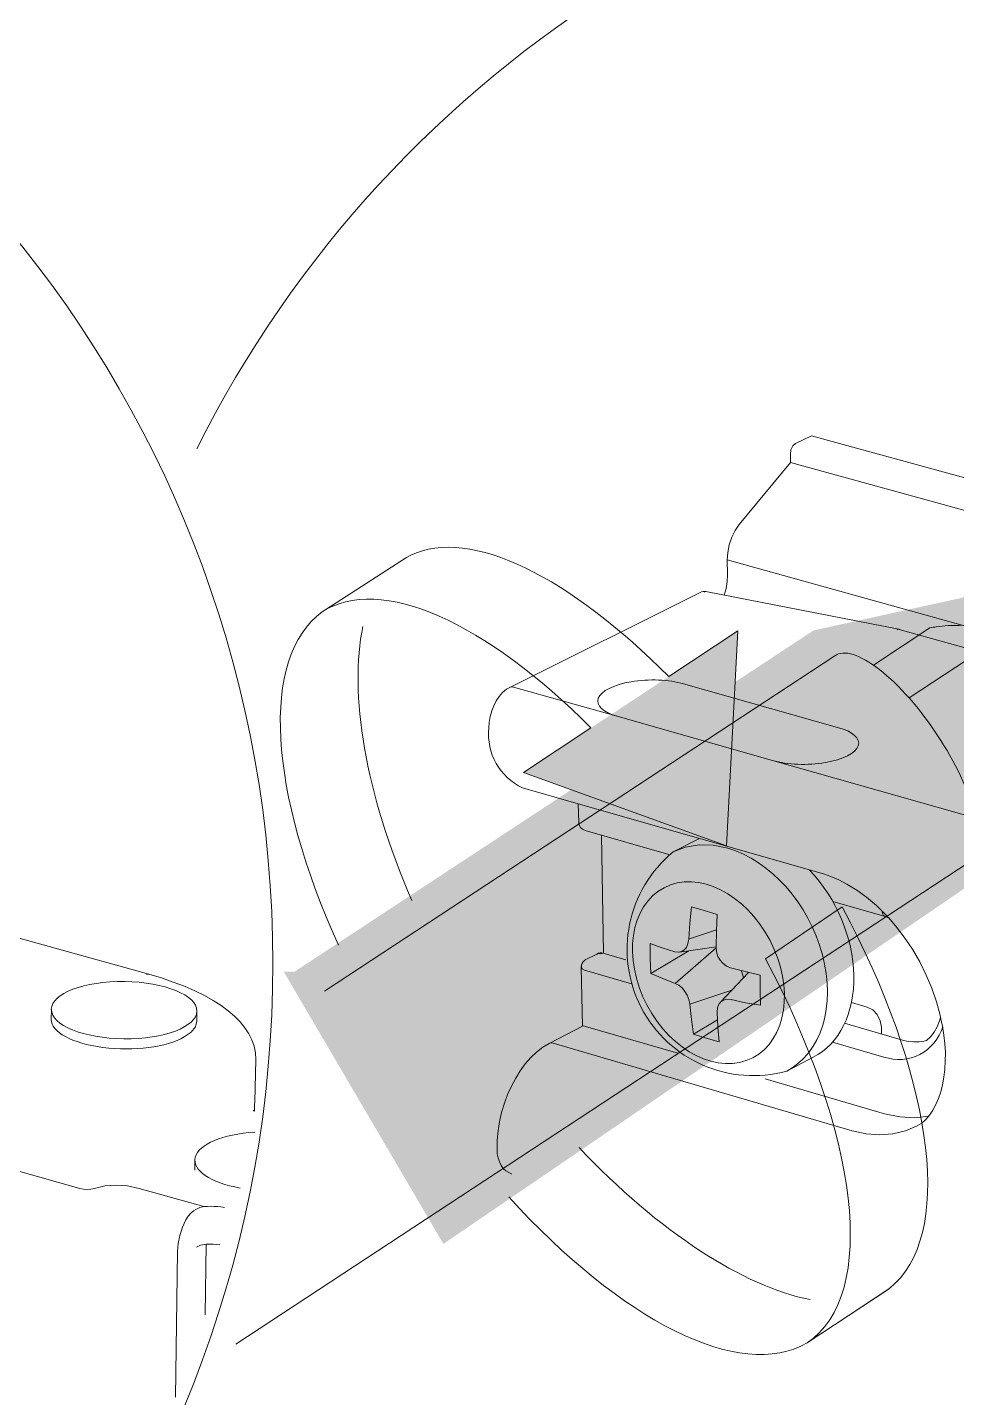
# Model space of a CAD drawing. Header units: metres. Extents: x -11.5 to 7.4, y -3.8 to 5.9.
# Drawn here: x 4.4764 to 4.5367, y -0.8638 to -0.7749 of the extents above; entities that cross this region are included whole.
import ezdxf

# ---------------------------------------------------------------- set-up
doc = ezdxf.new("R2010")
doc.units = ezdxf.units.M
doc.header["$MEASUREMENT"] = 0
for name, color, linetype, lineweight in [('PDF15_Geometry_Num_Penna__1_Num_Penna__255', 255, 'Continuous', 18), ('PDF15_Geometry_Num_Penna__7_Num_Penna__7', 7, 'Continuous', 18), ('PDF15_Solid Fills_Num_Penna__7_Num_Penna__7', 7, 'Continuous', 18)]:
    doc.layers.add(name, color=color, linetype=linetype, lineweight=lineweight)

msp = doc.modelspace()

# ---------------------------------------------------------------- hatches: boundary and pattern name
at = {"layer": 'PDF15_Geometry_Num_Penna__1_Num_Penna__255', "linetype": 'Continuous', "lineweight": 18}
msp.add_hatch(color=255, dxfattribs=at).paths.add_polyline_path([(4.493724742950242, -0.8361666901132141), (4.493018351851179, -0.8361666901132141), (4.503375888122825, -0.8538215535647442), (4.538923945240178, -0.8295745255261355), (4.53963033633924, -0.8272207075334332), (4.549046836816309, -0.8210990608436433), (4.554460863900776, -0.8109761692675113), (4.552342919109847, -0.8062685332821049), (4.543161063328293, -0.8067390511793944), (4.537040645144762, -0.8119184335683478), (4.52738827146592, -0.8140363783592761)])
at = {"layer": 'PDF15_Geometry_Num_Penna__7_Num_Penna__7', "linetype": 'Continuous', "lineweight": 18}
for points in [[(4.50125204650185, -0.8091660881451466), (4.500986689149858, -0.8093196514275522), (4.495452268451984, -0.812870034516755)], [(4.517986758726842, -0.8170309852317361), (4.50855797322555, -0.8232607404588652), (4.521727560379368, -0.8280089171493614), (4.522458521571689, -0.8140727421445497)]]:
    msp.add_hatch(color=7, dxfattribs=at).paths.add_polyline_path(points)
at = {"layer": 'PDF15_Solid Fills_Num_Penna__7_Num_Penna__7', "linetype": 'Continuous', "lineweight": 18}
msp.add_hatch(color=7, dxfattribs=at).paths.add_polyline_path([(4.532698981173985, -0.8563549791725471), (4.526961856943336, -0.8602333734329664), (4.53228620307088, -0.8567333591003932)])

# ---------------------------------------------------------------- linework, layer by layer
at = {"layer": 'PDF15_Geometry_Num_Penna__1_Num_Penna__255', "color": 255, "linetype": 'Continuous', "lineweight": 18, "flags": 128}
for points in [[(4.50125204650185, -0.8091660881451466), (4.500986689149858, -0.8093196514275522), (4.495452268451984, -0.812870034516755)], [(4.512938826545996, -0.8203639226981139), (4.50855797322555, -0.8232607404574006), (4.521727560324596, -0.8280089171493614), (4.522458521548844, -0.8140727421445497), (4.517986758765211, -0.8170309852167978)], [(4.524262828691786, -0.8353290945456653), (4.529229679497892, -0.8319531593452743)], [(4.532698981173985, -0.8563549791725471), (4.53228620307088, -0.8567333591003932), (4.526961856943336, -0.8602333734329664)]]:
    msp.add_lwpolyline(points, dxfattribs=at)
at = {"layer": 'PDF15_Geometry_Num_Penna__1_Num_Penna__255', "color": 255, "linetype": 'Continuous', "lineweight": 18}
for points in [[(4.517986758765211, -0.8170309852167978), (4.511677150617757, -0.810658723250123), (4.505136583293563, -0.8072778740246971), (4.501252046501849, -0.8091660881451457)], [(4.517986758765211, -0.8170309852167978), (4.511677150617757, -0.810658723250123), (4.505136583293563, -0.8072778740246971), (4.501252046501849, -0.8091660881451457)], [(4.495452268451984, -0.812870034516755), (4.499301178562177, -0.8103393116227213), (4.50617958510766, -0.8135641405532255), (4.512938826545994, -0.8203639226981156)], [(4.495452268451984, -0.812870034516755), (4.499301178562177, -0.8103393116227213), (4.50617958510766, -0.8135641405532255), (4.512938826545994, -0.8203639226981156)], [(4.529229679497892, -0.8319531593452743), (4.53496680372854, -0.8426423923069173), (4.536491379996253, -0.8526743744198662), (4.532698981173979, -0.856354979172548)], [(4.529229679497892, -0.8319531593452743), (4.53496680372854, -0.8426423923069173), (4.536491379996253, -0.8526743744198662), (4.532698981173979, -0.856354979172548)], [(4.526961856943336, -0.8602333734329664), (4.531632637740964, -0.8571657933036452), (4.530280052349541, -0.8466018679804472), (4.524262828691784, -0.8353290945456662)], [(4.526961856943336, -0.8602333734329664), (4.531632637740964, -0.8571657933036452), (4.530280052349541, -0.8466018679804472), (4.524262828691784, -0.8353290945456662)]]:
    msp.add_open_spline(points, degree=3, dxfattribs=at)
at = {"layer": 'PDF15_Geometry_Num_Penna__7_Num_Penna__7', "color": 7, "linetype": 'Continuous', "lineweight": 18, "flags": 128}
for points in [[(4.538339790513907, -0.9085549472313854, 0.05313469685682655), (4.554122410426356, -0.9102269442502093, 0.4142117309972292), (4.628727138537444, -0.8356222161391198, 0.4142062013390992), (4.554122410426356, -0.7610199450405499, 0.2841570082398545), (4.487376436855619, -0.802262128669474)], [(4.431277681332462, -0.9089969637834594, 0.3615357194313387), (4.49231724332903, -0.8356219704378685, 0.361085640474636), (4.43139193241457, -0.7622715472174608)], [(4.52028639963188, -0.8115509873462088), (4.520341682413548, -0.8115251887147652), (4.520398193701473, -0.811515360664691, 0.1526109228678504), (4.52003418729686, -0.8115702748944784), (4.507680328353949, -0.817730005278305), (4.507465339758582, -0.8178491703854514), (4.507214724481697, -0.818062930474559), (4.506989907836255, -0.8183172312702212), (4.506794575341035, -0.8186034732286238), (4.506636098033594, -0.818921656349767), (4.506507104876375, -0.8192644095960953), (4.506403910350599, -0.819620676411275), (4.506348627568931, -0.8200027418578983), (4.506328971468784, -0.8203663797106335, 0.3220877746251206), (4.508509324377682, -0.8242507936517223), (4.512123589792363, -0.8252851959220013), (4.512151845436327, -0.8264768469934634, 0.3488220073418286), (4.512562780780042, -0.8270076845480814), (4.517984178902067, -0.8285629734722786)], [(4.536819022615594, -0.8137250748731875, 0.03106607208803519), (4.536108945997755, -0.8137275318857009, 0.01569214767879335), (4.535339901079471, -0.8138024707675173)], [(4.521813678613366, -0.8281548636929585), (4.520872642818791, -0.8279669022352953), (4.519950034618102, -0.8279484746414072), (4.519083937705338, -0.8280995809112932), (4.518273123574239, -0.8284067074761028, 0.8103098256709973), (4.525652392121613, -0.8426131538579478), (4.527357558809436, -0.841721258313739)], [(4.528605229766322, -0.8407328021775555), (4.531941852766415, -0.841702093616095, 0.4290802551215156), (4.53575194207882, -0.8397346408419235)]]:
    msp.add_lwpolyline(points, format="xyb", dxfattribs=at)
for points in [[(4.527246010441099, -0.8014144593505987), (4.526210379664562, -0.8019267464607021)], [(4.548981971685823, -0.8073786115379544), (4.548963544091931, -0.8073786115379544), (4.548945116498045, -0.8073687834878802), (4.527246010441099, -0.8014142136493465)], [(4.526210625365811, -0.8019268693113277), (4.526043548514554, -0.8020779755812137), (4.525913326851075, -0.8023371904019134), (4.525876471663299, -0.8026160613227606)], [(4.525875611708916, -0.8026158156215093), (4.525885439758992, -0.8031403877942038), (4.522558644808971, -0.8071748023495466)], [(4.548999785026581, -0.8094730918593314), (4.548842536225397, -0.8094534357591847), (4.548665631324067, -0.809417809077666), (4.525885439758992, -0.8031401420929525)], [(4.521784808716275, -0.8094729690087048), (4.521813064360238, -0.8089815665050093), (4.521916258886016, -0.8084864784825356), (4.522074736193456, -0.8079999900038777), (4.52229709582638, -0.8075564992442921), (4.522558767659596, -0.8071744337976687)], [(4.50125204650185, -0.8091660881451466), (4.500986689149858, -0.8093196514275522), (4.495452268451984, -0.812870034516755)], [(4.521580876677241, -0.8117477940489399), (4.521702498796907, -0.8113178168582049), (4.52177620917246, -0.810870640579842), (4.521804464816423, -0.8104431204016267), (4.521784808716275, -0.8094726004568269)], [(4.549979273067072, -0.8173167357726969), (4.521785054417528, -0.8094727233074535)], [(4.520398439402724, -0.8115149921128131), (4.532919375196892, -0.8139658620999954), (4.532929203246965, -0.8139744616438112)], [(4.534928351482627, -0.8138688101055154), (4.531256346273761, -0.8162828249049205)], [(4.536385974159211, -0.8137175809850037), (4.537341752028903, -0.8136917823535592)], [(4.512938826545996, -0.8203639226981139), (4.50855797322555, -0.8232607404574006), (4.521727560324596, -0.8280089171493614), (4.522458521548844, -0.8140727421445497), (4.517986758765211, -0.8170309852167978)], [(4.532789767786543, -0.8139928892376993), (4.532853650112022, -0.8139658620999954), (4.532918760943764, -0.8139658620999954)], [(4.53292908039634, -0.8139744616438112), (4.549252243062853, -0.8185211633092546), (4.549317353894592, -0.8185481904469585), (4.549373865182519, -0.8185961021910693)], [(4.538126767528555, -0.8154237304778356), (4.533575151838075, -0.8184163717253421)], [(4.495667748449854, -0.8374322972614827), (4.528752650517431, -0.8156815939416502)], [(4.507679836951443, -0.8177295138758014), (4.507801459071109, -0.8176914301817648), (4.507930452228329, -0.8177110862819132)], [(4.507930575078953, -0.817710840580661), (4.514713158136216, -0.819628538851334)], [(4.518943887991785, -0.817506417139124), (4.528941471929475, -0.820328296016597)], [(4.514713772389348, -0.8196286617019597), (4.524721184377109, -0.8224701966795811)], [(4.38202489978954, -0.8225114744898914), (4.479788199393552, -0.8502290327108497)], [(4.524720570123979, -0.8224706880820838), (4.622483869727992, -0.850188246303043)], [(4.528018618027533, -0.829830423379935), (4.512124204045495, -0.82528495022075)], [(4.513763522797824, -0.8349837614361926), (4.513633301134345, -0.8273166538722796)], [(4.519987626909634, -0.827531151065144), (4.518272632171737, -0.8284070760279807)], [(4.537525659415909, -0.8290283316432783), (4.489923498882902, -0.8603171575598463)], [(4.53222956893233, -0.832665938676886), (4.532090747725038, -0.8325050043569249), (4.531456838495266, -0.8318821516834909), (4.530822929265499, -0.8313416089294261), (4.530180420491918, -0.8308760050571742), (4.529546511262151, -0.8304828830542172), (4.529015796558157, -0.8302138401834442), (4.528503509448058, -0.8299902520442624), (4.528018249475657, -0.8298305462305615)], [(4.528624148762713, -0.8316223226096628), (4.532016054544474, -0.8325891570356827), (4.531912860018696, -0.8325240462039432), (4.531847749186957, -0.8324048810967977), (4.531820722049256, -0.8322365757392811)], [(4.519456789355017, -0.8319640930509822), (4.519354823335499, -0.8330181514214106), (4.519279884453686, -0.8340623817417638), (4.519233201215835, -0.834349852206425), (4.519130006690061, -0.8345930964457553), (4.518991185482763, -0.8347515737531968), (4.518832708175323, -0.8348535397727135), (4.518617719579956, -0.8349100510606391), (4.518375703846885, -0.8348719673666025)], [(4.519456175101887, -0.8319640930509822), (4.520286645333133, -0.832208565796571), (4.521133086145747, -0.832450581529641)], [(4.521133454697628, -0.8324505815296419), (4.521086771459776, -0.8335107824313654), (4.521058515815813, -0.8345734403456069)], [(4.524262828691786, -0.8353290945456653), (4.529229679497892, -0.8319531593452743)], [(4.472484238279868, -0.8330594292317199), (4.484268070318493, -0.8363297128938161), (4.484195588449198, -0.8363211133500004), (4.484119421061125, -0.8363469119814457)], [(4.53223915128115, -0.832665938676886), (4.532015563141968, -0.8325897712888137)], [(4.53562110616221, -0.8391299700611254), (4.535594079024508, -0.8389788637912394), (4.535350834785177, -0.8381152238909939), (4.535052307764182, -0.8372380704218978), (4.534689898417708, -0.836391629609281), (4.534269749277046, -0.835535360746591), (4.533785717810908, -0.834703662009086), (4.533263602650733, -0.8339211035219511), (4.532694804252701, -0.8331876852851847), (4.532229200380451, -0.8326655701250081)], [(4.521086648609153, -0.8334648362972699), (4.519279515901808, -0.8340618903392603)], [(4.512385630177461, -0.8397077365548462), (4.512309462789387, -0.8358858535823535), (4.512309462789387, -0.8358698830009823), (4.512309462789387, -0.8358489983945754), (4.512319290839461, -0.8358428558632793), (4.512319290839461, -0.8358305708006863), (4.512319290839461, -0.8358133717130567), (4.512319290839461, -0.835802315156724), (4.512319290839461, -0.8357851160690952), (4.512329118889536, -0.835775288019021), (4.512329118889536, -0.8357580889313914), (4.512329118889536, -0.8357396613375032), (4.512337718433349, -0.8357273762749111), (4.512337718433349, -0.8357101771872815), (4.512347546483424, -0.8357015776434658), (4.512347546483424, -0.8356819215433191), (4.512356146027241, -0.8356733219995043), (4.512356146027241, -0.8356561229118746), (4.512367202583572, -0.8356561229118746), (4.512367202583572, -0.8356438378492816), (4.512375802127387, -0.8356278672679123), (4.512375802127387, -0.8356168107115796), (4.512385630177461, -0.8356082111677638), (4.512393001215017, -0.8355983831176905), (4.512404057771349, -0.8355811840300609), (4.512404057771349, -0.8355701274737282), (4.512412657315164, -0.8355590709173946), (4.51242248536524, -0.8355529283860985), (4.512431084909053, -0.8355357292984689), (4.512440912959127, -0.8355246727421353), (4.51244951250294, -0.8355160731983213), (4.512459340553017, -0.8355062451482471), (4.512467940096828, -0.8354964170981729), (4.512478996653165, -0.8354865890480996), (4.512487596196978, -0.8354779895042848), (4.512496195740793, -0.8354681614542114), (4.512506023790866, -0.8354583334041372), (4.512514623334681, -0.8354497338603224), (4.512524451384756, -0.8354399058102491), (4.512534279434828, -0.8354325347726927), (4.512542878978644, -0.83542147821636), (4.512551478522459, -0.8354128786725452), (4.512562535078791, -0.8354128786725452), (4.512571134622604, -0.8354005936099531), (4.512589562216496, -0.8353944510786562), (4.512599390266567, -0.8353846230285829), (4.512617817860457, -0.8353747949785095), (4.513325437465777, -0.8350222136821079)], [(4.515208000457438, -0.8354012078630824), (4.513744849502684, -0.8349749161911273)], [(4.516791667876223, -0.8343418669157412), (4.517565626819545, -0.8346121382927736), (4.518375212444381, -0.8348725816197318)], [(4.51682889161588, -0.8362890493366351), (4.5167920364281, -0.8353197578980955), (4.5167920364281, -0.8343418669157412)], [(4.519279884453686, -0.8348182816430736), (4.516829014466504, -0.8362888036353828)], [(4.521059007218318, -0.8346310572891644), (4.518402976685842, -0.8369308210064617)], [(4.518682339009192, -0.8349021886205792), (4.52105949862082, -0.8345545213492143)], [(4.521058515815813, -0.8345729489431033), (4.521086771459776, -0.8348911320642465), (4.521180137935477, -0.835179831035167), (4.521318959142771, -0.8354206182619786), (4.52149709255036, -0.8356270073135299), (4.521729280233359, -0.8358014552023425), (4.52199955161039, -0.8359267628407858), (4.522941815911228, -0.8361663215613362), (4.523909878843508, -0.8363997377505923)], [(4.51230909423751, -0.8358864678354818), (4.51237543357551, -0.8359896623612588), (4.512533910882951, -0.8360658297493311), (4.515572006862051, -0.8369515827622429)], [(4.51682913731713, -0.8362895407391377), (4.517603096260451, -0.8366150948978373), (4.518402853835216, -0.8369308210064617), (4.518644869568284, -0.8370524431261259), (4.518869686213728, -0.8372379475712712), (4.519036763064983, -0.8374529361666383), (4.519176812778538, -0.8376875808621529), (4.519288606848127, -0.8379639947704822), (4.519353717679866, -0.8382723498415503)], [(4.52131932769465, -0.8381606786225859), (4.523164544096026, -0.8362233242517663)], [(4.522689480725578, -0.8361018249827259), (4.522773019151208, -0.8363340126657235), (4.522838129982947, -0.8365662003487184)], [(4.523909510291631, -0.8363993691987144), (4.523919338341702, -0.8373809456998469), (4.523937765935592, -0.8383477801258685)], [(4.522083581438524, -0.8373592011390585), (4.519353840530494, -0.8382719812896733)], [(4.477952688191621, -0.8386117861209792), (4.477942860141548, -0.8392641229446349)], [(4.487390933229481, -0.838721983132432), (4.487379876673147, -0.8393755484623471)], [(4.519587011018498, -0.8402289917606414), (4.519456789355017, -0.8392597003221018), (4.519354823335499, -0.8382719812896733)], [(4.522028052955603, -0.8379834051693775), (4.521759010084832, -0.8379539210191558), (4.521534193439392, -0.8380116608133408), (4.521365888081876, -0.8381222263766723), (4.521235666418397, -0.8382831606966317), (4.521143528448953, -0.8385055203295542), (4.521123872348806, -0.8387843912504023), (4.521180383636729, -0.8397647392452745), (4.521263922062358, -0.8407156030899259)], [(4.523938380188723, -0.8383477801258685), (4.522969088750184, -0.8381794747683529), (4.522028052955603, -0.837982913766874)], [(4.53086064440766, -0.8384599427473365), (4.529836070187454, -0.8381601872200832)], [(4.531783252608347, -0.8397730930878371), (4.531708313726533, -0.8393529439471781), (4.531512981231314, -0.8389524509066657), (4.531214454210319, -0.8386354962917819), (4.530860644407658, -0.8384598198967108)], [(4.4873801223744, -0.8393759170142259), (4.487287984404954, -0.8397395548669611), (4.487016484521664, -0.8400823081132875), (4.486570536749559, -0.8404004912344316)], [(4.521152619395272, -0.8392889387710714), (4.519587502420999, -0.8402287460593891)], [(4.529388156805332, -0.8395116669558718), (4.53314370043983, -0.8406013520078162), (4.533515937836379, -0.8406861189397041), (4.533879575689113, -0.8407229741274813), (4.534224785947959, -0.8407156030899259), (4.534522084462695, -0.8406664628395566), (4.534698989364026, -0.8406210081079646)], [(4.534698620812149, -0.8406206395560867), (4.534960292645364, -0.8403872233668315), (4.535202308378436, -0.8400800968020219), (4.535397640873654, -0.8397447145932491), (4.535556118181095, -0.8393626491466257), (4.535621229012834, -0.8391304614636299)], [(4.50685084092771, -0.8476737396916318), (4.506860668977783, -0.8470865136997157), (4.506915951759449, -0.8464820886201698), (4.50700931823515, -0.845877663540624), (4.507148139442446, -0.8452892090424493), (4.507326272850037, -0.8447019830505313), (4.507540032939142, -0.844135641665023), (4.507783277178472, -0.8435938704046988), (4.508062148099318, -0.8430692982320025), (4.508360675120313, -0.8425975518284554), (4.508686229279014, -0.8421479185375738), (4.509040039081675, -0.8417375974469881), (4.509413504984483, -0.8413825591380677), (4.50982259756881, -0.8410668330294424), (4.510242746709469, -0.8408162177525584), (4.512385261625584, -0.8397081051067241)], [(4.512404303472602, -0.8396992598616579), (4.512479242354415, -0.8396882033053243), (4.51259963596782, -0.8397189159618046)], [(4.512599881669074, -0.8397183017086753), (4.518580250139051, -0.8414578665717594)], [(4.52126416776361, -0.840715848791179), (4.520416498444735, -0.8404824326019229), (4.519587256719747, -0.8402293603125193)], [(4.531791606450909, -0.840210318465501), (4.531783006907094, -0.8397729702372123)], [(4.510242378157592, -0.8408160949019319), (4.510354172227183, -0.840789067764228), (4.510492993434475, -0.8408001243205625)], [(4.510493116285103, -0.8407998786193094), (4.529891230118494, -0.8464915481183661)], [(4.491118344070639, -0.845207636226835), (4.491118344070639, -0.8450577584632075), (4.491125715108193, -0.8448525979179147), (4.491136771664527, -0.8445835550471408), (4.491208025027561, -0.8418820697830736)], [(4.524245506753532, -0.8431184384823718), (4.531987553199258, -0.8453825755181512)], [(4.491041562429437, -0.8451405597850803), (4.491041562429437, -0.8451516163414148), (4.491069818073399, -0.8451811004916356), (4.491136157411397, -0.8452240982107089)], [(4.531987184647381, -0.8453828212194026), (4.532966304135995, -0.8455867532584369), (4.533925767524458, -0.8456420360401022), (4.534848375725149, -0.8455400700205855)], [(4.534103532380172, -0.8461650111546595), (4.533339401486927, -0.8464917938196175), (4.532528587355827, -0.846687126314837), (4.531671089986878, -0.8467510086403172), (4.530795165024042, -0.846687126314837), (4.529890984417241, -0.8464917938196175)], [(4.487260097312872, -0.8483851676663576), (4.487249040756538, -0.8490473325400876)], [(4.507820255216876, -0.849296350758836), (4.507613866165324, -0.8492005272706145), (4.507428361720176, -0.849081362163469), (4.507260056362663, -0.8489216563497681), (4.507129834699185, -0.8487447514484376), (4.507009441085778, -0.8485027357153676), (4.50692467415389, -0.8482422923884085), (4.506869391372222, -0.8479720210113753), (4.506850963778335, -0.8476734939903805)], [(4.479788322244177, -0.850228541308347), (4.480280953254132, -0.8503047086964193), (4.480746557126384, -0.850228541308347)], [(4.487838478059722, -0.8514055731553238), (4.483635758146864, -0.8502200646151579), (4.482890054847504, -0.8500517592576413), (4.482144351548147, -0.8500063045260502), (4.481425675386491, -0.8500615873077155), (4.480746311425131, -0.8502286641589727)], [(4.486008863687836, -0.8637636090195162), (4.486132942820019, -0.854311481860929), (4.486179626057872, -0.8537881381944921), (4.486281592077388, -0.8532672515405739), (4.486448668928643, -0.8527451363803973), (4.486674714080342, -0.852269704458072), (4.486830734375266, -0.8520264602187435), (4.486999039732781, -0.8518323562297834), (4.487175944634114, -0.8516812499598974), (4.487362677585518, -0.8515633133590095), (4.487576437674626, -0.8514674898707888), (4.487838109507843, -0.851404836051568)], [(4.487838355209096, -0.8514054503046982), (4.488079142435906, -0.8513857942045489), (4.488305187587606, -0.8513759661544755), (4.488517719170455, -0.8513857942045489), (4.488724108222007, -0.8513943937483646), (4.488937868311114, -0.8514226493923269), (4.489171284500371, -0.8514607330863635)], [(4.48798589881083, -0.853843175274906), (4.487630860501909, -0.8539082861066456), (4.487361817631138, -0.8540225371887553)], [(4.487921770784096, -0.8584106386961325), (4.487985653109579, -0.8538430524242804)], [(4.488879759965052, -0.8538815046701949), (4.488433812192948, -0.853827450394788), (4.487985407408326, -0.8538434209761574)], [(4.532698981173985, -0.8563549791725471), (4.53228620307088, -0.8567333591003932), (4.526961856943336, -0.8602333734329664)]]:
    msp.add_lwpolyline(points, dxfattribs=at)
msp.add_lwpolyline([(4.513744603801401, -0.8349741790874647, 0.2078423693673807), (4.513325683167031, -0.8350220908314814), (4.513437477236621, -0.8349840071374439), (4.513577649800801, -0.8350030489844631), (4.513661188226431, -0.8349747933405007)], format="xyb", close=True, dxfattribs=at)
at = {"layer": 'PDF15_Geometry_Num_Penna__7_Num_Penna__7', "color": 7, "linetype": 'Continuous', "lineweight": 18}
for centre, major_axis, ratio, start_param, end_param in [((4.532970266316214, -0.8217410015420796), (-0.004210411047457896, 0.006064723229941672), 0.3425971537157573, 4.621443585996315, 6.28699417056977), ((4.516774226820806, -0.8185522844982653), (0.003393727281962633, 8.52763301557591e-05), 0.3828752040743223, 0.8674013715664702, 4.050301962917347), ((4.526880149324278, -0.8214131525547659), (0.003427614882473229, 7.527393374096027e-05), 0.3820087001327386, 4.022288506256725, 7.200182526708602), ((4.533850254974221, -0.8229262829112773), (-0.003686310231392653, 0.00609527691172962), 0.3422489142684155, 3.136448743393176, 4.847358960798564), ((4.521935328608544, -0.8355178264520804), (-0.00371687024900691, 0.007095141885755107), 0.7243454724639607, 3.141702895903884, 5.676225884233316), ((4.523816974958399, -0.8346937300561867), (-0.003466295590362378, 0.007064963026852557), 0.7235018769727893, 3.156203097566866, 5.121959940255188), ((4.453668839367369, -0.8468738604456387), (0.03750513220143503, 0.005474667315764625), 0.2916161556507291, 6.24209668851197, 6.858487004594685), ((4.482630822562008, -0.8393499962946418), (-0.004687809893775707, 8.588025096045631e-05), 0.3893980706967755, 6.283181988532467, 8.859268703434399), ((4.532637875335951, -0.8405000964211258), (-0.0009257662684811763, 0.00584322234419754), 0.5403255726451408, 3.318041951619417, 4.86289525826498), ((4.492001954850343, -0.8484556228703584), (-0.004741432369811172, 6.665943615058395e-05), 0.4025299932850569, 4.899733004905425, 7.470752555410373)]:
    msp.add_ellipse(centre, major_axis=major_axis, ratio=ratio, start_param=start_param, end_param=end_param, dxfattribs=at)
for centre, major_axis, ratio in [((4.520560815254278, -0.8362379267967359), (-0.002880798845032119, 0.005514129227020659), 0.7244649613307752), ((4.482669491040221, -0.8386657691362167), (-0.004721756692307898, 6.000247467174941e-05), 0.3932837134034534)]:
    msp.add_ellipse(centre, major_axis=major_axis, ratio=ratio, dxfattribs=at)
for points in [[(4.517986758765211, -0.8170309852167978), (4.511677150617757, -0.810658723250123), (4.505136583293563, -0.8072778740246971), (4.501252046501849, -0.8091660881451457)], [(4.495452268451984, -0.812870034516755), (4.499301178562177, -0.8103393116227213), (4.50617958510766, -0.8135641405532255), (4.512938826545994, -0.8203639226981156)], [(4.496572297608532, -0.8344390417608452), (4.492075964699715, -0.8245888785742643), (4.491430998913614, -0.8158148868707764), (4.495517010731849, -0.8128357591921178)], [(4.501329196694932, -0.8315536491097708), (4.49829601474087, -0.8245941611511807), (4.497233356826627, -0.8180744784333962), (4.498157193533579, -0.8137747065260577)], [(4.534928351482627, -0.8138688101055154), (4.535065944183662, -0.8138393259552936), (4.535207222403475, -0.8138282693989609), (4.535339901079469, -0.8138024707675164)], [(4.529229679497892, -0.8319531593452743), (4.53496680372854, -0.8426423923069173), (4.536491379996253, -0.8526743744198662), (4.532698981173979, -0.856354979172548)], [(4.526961856943336, -0.8602333734329664), (4.531632637740964, -0.8571657933036452), (4.530280052349541, -0.8466018679804472), (4.524262828691784, -0.8353290945456662)], [(4.512176906964017, -0.8475728793277488), (4.517334176240301, -0.8530606167877712), (4.522858768888103, -0.8565827442330116), (4.527148712745367, -0.8574353275769244)], [(4.507621605754757, -0.8507792806643639), (4.514862421646713, -0.8587608858306419), (4.522621667180069, -0.8627928433734668), (4.52696197979396, -0.8602326363292141)]]:
    msp.add_open_spline(points, degree=3, dxfattribs=at)

doc.saveas('drawing.dxf')
